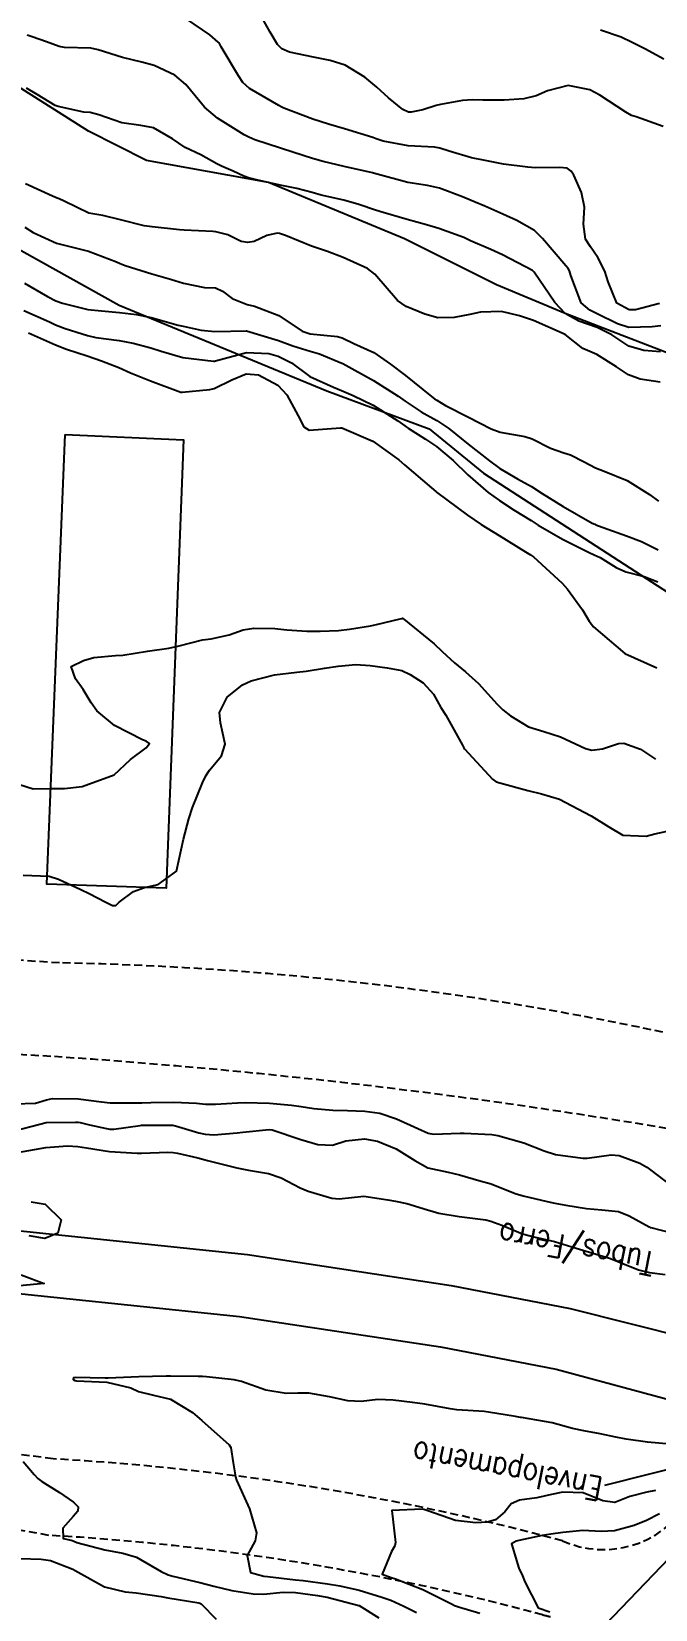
# Model space of a CAD drawing. Header units: metres. Extents: x 292545 to 299085, y 7450245 to 7463078.
# Drawn here: x 294905.1 to 294944.2, y 7462706.4 to 7462805.5 of the extents above; entities that cross this region are included whole.
import ezdxf

# ---------------------------------------------------------------- set-up
doc = ezdxf.new("R2010")
doc.units = ezdxf.units.M
doc.linetypes.add('CONTINUO', pattern=[0])
doc.linetypes.add('DASHED', pattern=[0.75, 0.5, -0.25])
for name, color, linetype in [('Curvas de Nivel 1m', 11, 'Continuous'), ('Curvas de Nivel 5m', 15, 'Continuous'), ('Edificações', 30, 'Continuous'), ('Hidrografia', 140, 'Continuous'), ('Linha Férrea', 20, 'Continuous'), ('TEXTO', 45, 'Continuous'), ('Vias Secundárias', 230, 'DASHED')]:
    doc.layers.add(name, color=color, linetype=linetype)
doc.styles.add('ROMANS', font='romans', dxfattribs={"height": 0.2})

msp = doc.modelspace()

# ---------------------------------------------------------------- linework, layer by layer
at = {"layer": 'Curvas de Nivel 1m', "flags": 128}
for points, elevation in [([(294944.72, 7462799.531), (294943.019, 7462800.127), (294942.73, 7462800.219), (294942.376, 7462800.424), (294940.743, 7462801.488), (294940.119, 7462801.822), (294938.749, 7462802.11), (294937.464, 7462801.764), (294936.743, 7462801.451), (294935.972, 7462801.266), (294934.74, 7462801.186), (294933.397, 7462801.188), (294932.74, 7462801.198), (294932.127, 7462801.158), (294930.736, 7462800.918), (294930.457, 7462800.842), (294929.63, 7462800.571), (294928.893, 7462800.416), (294928.731, 7462800.43), (294928.363, 7462800.586), (294927.473, 7462801.332), (294926.747, 7462801.997), (294925.991, 7462802.618), (294924.76, 7462803.368), (294923.801, 7462803.682), (294922.771, 7462803.879), (294921.247, 7462804.204), (294920.779, 7462804.4), (294920.5, 7462804.683), (294920.036, 7462805.442), (294919.352, 7462806.695)], 672), ([(294944.497, 7462788.401), (294942.994, 7462788.001), (294942.579, 7462788.018), (294941.804, 7462788.428), (294941.267, 7462789.769), (294941.067, 7462790.435), (294940.622, 7462791.306), (294940.151, 7462791.97), (294939.847, 7462792.452), (294939.718, 7462793.383), (294939.785, 7462794.453), (294939.603, 7462795.387), (294939.118, 7462796.463), (294938.946, 7462796.726), (294938.687, 7462796.911), (294938.219, 7462796.943), (294936.687, 7462796.94), (294936.221, 7462796.962), (294934.689, 7462797.158), (294933.55, 7462797.386), (294932.693, 7462797.55), (294931.277, 7462797.974), (294930.699, 7462798.173), (294930.352, 7462798.218), (294928.7, 7462798.303), (294927.147, 7462798.606), (294926.705, 7462798.75), (294926.493, 7462798.826), (294924.714, 7462799.375), (294923.698, 7462799.665), (294922.723, 7462799.991), (294920.894, 7462800.678), (294920.734, 7462800.755), (294920.581, 7462800.835), (294918.745, 7462801.92), (294918.333, 7462802.291), (294918.047, 7462802.711), (294916.972, 7462804.535), (294916.854, 7462804.729), (294916.827, 7462804.773), (294916.784, 7462804.814), (294916.248, 7462805.276), (294914.798, 7462806.269)], 671), ([(294944.766, 7462803.758), (294943.578, 7462804.412), (294942.779, 7462804.809), (294942.081, 7462805.13), (294940.79, 7462805.587)], 673), ([(294944.553, 7462785.38), (294943.518, 7462785.446), (294942.556, 7462785.735), (294941.501, 7462786.431), (294940.568, 7462786.91), (294939.421, 7462787.307), (294938.576, 7462787.788), (294937.911, 7462788.477), (294936.611, 7462790.386), (294936.516, 7462790.491), (294934.622, 7462791.465), (294933.905, 7462791.8), (294932.631, 7462792.353), (294932.193, 7462792.544), (294930.641, 7462793.128), (294929.859, 7462793.357), (294928.649, 7462793.681), (294927.137, 7462794.124), (294926.658, 7462794.268), (294925.6, 7462794.621), (294924.666, 7462794.892), (294923.24, 7462795.223), (294922.67, 7462795.372), (294921.716, 7462795.626), (294920.674, 7462795.834), (294919.187, 7462796.186), (294918.679, 7462796.306), (294918.377, 7462796.402), (294917.71, 7462796.715), (294916.986, 7462797.025), (294916.687, 7462797.185), (294915.68, 7462797.754), (294914.698, 7462798.213), (294913.908, 7462798.758), (294912.713, 7462799.439), (294911.909, 7462799.588), (294910.717, 7462799.747), (294909.272, 7462800.267), (294908.727, 7462800.409), (294908.33, 7462800.427), (294906.732, 7462800.773), (294906.545, 7462800.852), (294905.408, 7462801.528), (294904.743, 7462801.927)], 669), ([(294944.529, 7462783.473), (294943.28, 7462783.664), (294942.536, 7462783.933), (294941.783, 7462784.428), (294940.55, 7462785.195), (294939.682, 7462785.581), (294938.563, 7462786.47), (294936.571, 7462787.344), (294935.7, 7462787.629), (294934.577, 7462787.915), (294933.242, 7462787.867), (294932.575, 7462787.722), (294931.601, 7462787.521), (294930.572, 7462787.508), (294929.744, 7462787.742), (294928.579, 7462788.225), (294928.031, 7462788.596), (294926.608, 7462790.26), (294926.143, 7462790.615), (294924.62, 7462791.297), (294923.649, 7462791.671), (294922.626, 7462792.006), (294921.007, 7462792.676), (294920.635, 7462792.813), (294920.49, 7462792.827), (294919.84, 7462792.688), (294919.029, 7462792.296), (294918.628, 7462792.242), (294918.229, 7462792.306), (294917.386, 7462792.719), (294916.635, 7462792.9), (294916.446, 7462792.921), (294914.637, 7462793.016), (294914.349, 7462793.041), (294912.639, 7462793.216), (294912.134, 7462793.292), (294910.646, 7462793.665), (294909.522, 7462793.939), (294908.652, 7462794.091), (294907.095, 7462794.844), (294906.795, 7462794.979), (294906.665, 7462795.027), (294906.369, 7462795.15), (294904.674, 7462795.93)], 668), ([(294904.638, 7462793.198), (294905.153, 7462792.865), (294906.626, 7462792.189), (294907.71, 7462791.92), (294908.622, 7462791.703), (294910.39, 7462791.028), (294910.614, 7462790.93), (294910.935, 7462790.797), (294912.608, 7462790.276), (294913.779, 7462789.937), (294914.602, 7462789.69), (294915.921, 7462789.415), (294916.6, 7462789.391), (294917.056, 7462789.181), (294917.649, 7462788.714), (294918.588, 7462788.355), (294919.049, 7462788.232), (294920.578, 7462787.66), (294922.043, 7462786.665), (294922.561, 7462786.497), (294924.262, 7462786.336), (294924.559, 7462786.254), (294925.29, 7462785.888), (294926.55, 7462785.324), (294927.601, 7462784.599), (294928.532, 7462783.891), (294930.173, 7462782.565), (294930.371, 7462782.422), (294930.511, 7462782.334), (294931.054, 7462782.008), (294932.5, 7462781.264), (294933.928, 7462780.526), (294934.491, 7462780.328), (294936.042, 7462780.05), (294936.487, 7462779.903), (294937.649, 7462779.311), (294938.479, 7462779.03), (294938.911, 7462778.898), (294939.754, 7462778.457), (294940.468, 7462778.095), (294941.021, 7462777.885), (294942.456, 7462777.285), (294943.856, 7462776.406), (294944.439, 7462775.992)], 668), ([(294904.601, 7462789.684), (294906.065, 7462788.855), (294906.589, 7462788.58), (294907.007, 7462788.424), (294908.581, 7462788.04), (294909.451, 7462787.94), (294910.579, 7462787.849), (294911.651, 7462787.715), (294912.574, 7462787.528), (294914.271, 7462787.05), (294914.566, 7462786.978), (294915.703, 7462786.739), (294916.562, 7462786.645), (294918.548, 7462786.685), (294918.563, 7462786.688), (294920.557, 7462786.081), (294921.472, 7462785.752), (294922.55, 7462785.415), (294923.148, 7462785.25), (294924.543, 7462784.659), (294924.599, 7462784.629), (294926.527, 7462783.567), (294928.072, 7462782.594), (294928.51, 7462782.274), (294929.524, 7462781.595), (294930.498, 7462781.057), (294931.263, 7462780.552), (294932.483, 7462779.574), (294933.808, 7462778.527), (294934.466, 7462778.051), (294935.573, 7462777.387), (294936.449, 7462776.908), (294937.132, 7462776.483), (294938.435, 7462775.654), (294940.27, 7462774.606), (294940.424, 7462774.538), (294940.487, 7462774.512), (294940.659, 7462774.446), (294942.414, 7462773.821), (294943.359, 7462773.46), (294944.401, 7462772.94)], 669), ([(294904.865, 7462786.561), (294906.552, 7462785.807), (294907.249, 7462785.539), (294908.546, 7462785.113), (294909.438, 7462784.811), (294910.537, 7462784.379), (294911.262, 7462784.063), (294912.524, 7462783.55), (294914.42, 7462782.846), (294914.514, 7462782.836), (294916.245, 7462783.004), (294916.518, 7462783.073), (294917.631, 7462783.615), (294918.532, 7462783.991), (294919.307, 7462783.917), (294920.522, 7462783.268), (294921.084, 7462782.674), (294921.808, 7462781.358), (294922.161, 7462780.663), (294922.491, 7462780.457), (294924.457, 7462780.595), (294924.493, 7462780.598), (294924.534, 7462780.589), (294926.484, 7462779.757), (294928.126, 7462778.593), (294928.468, 7462778.271), (294930.174, 7462776.837), (294930.443, 7462776.593), (294930.486, 7462776.56), (294932.429, 7462775.118), (294933.3, 7462774.531), (294934.413, 7462773.844), (294936.074, 7462772.818), (294936.395, 7462772.625), (294936.582, 7462772.488), (294938.377, 7462770.835), (294938.722, 7462770.467), (294939.661, 7462769.156), (294940.065, 7462768.453), (294940.348, 7462768.099), (294942.323, 7462766.42), (294944.314, 7462765.519)], 671), ([(294904.226, 7462758.217), (294905.156, 7462757.928), (294906.224, 7462757.949), (294907.124, 7462757.941), (294908.225, 7462758.078), (294910.233, 7462758.8), (294911.26, 7462759.772), (294912.25, 7462760.502), (294912.453, 7462760.777), (294912.255, 7462760.915), (294912.031, 7462761.007), (294910.269, 7462761.9), (294909.16, 7462762.817), (294908.795, 7462763.329), (294908.296, 7462764.159), (294907.814, 7462764.835), (294907.547, 7462765.605), (294908.32, 7462765.976), (294908.975, 7462766.168), (294910.325, 7462766.289), (294910.796, 7462766.325), (294912.33, 7462766.578), (294913.682, 7462766.76), (294914.325, 7462766.907), (294915.794, 7462767.273), (294916.332, 7462767.339), (294917.456, 7462767.599), (294918.341, 7462767.915), (294919.018, 7462768.024), (294920.342, 7462767.984), (294921.096, 7462767.918), (294922.34, 7462767.824), (294923.172, 7462767.82), (294924.341, 7462767.86), (294925.027, 7462767.945), (294926.346, 7462768.171), (294926.713, 7462768.241), (294928.207, 7462768.591), (294928.312, 7462768.632), (294928.353, 7462768.645), (294928.39, 7462768.626), (294928.433, 7462768.589), (294930.33, 7462767.035), (294930.832, 7462766.555), (294931.607, 7462765.842), (294932.31, 7462765.276), (294933.12, 7462764.532), (294934.29, 7462763.242), (294934.659, 7462762.887), (294935.138, 7462762.507), (294936.273, 7462761.822), (294937.228, 7462761.521), (294938.264, 7462761.194), (294939.842, 7462760.454), (294940.252, 7462760.342), (294940.915, 7462760.44), (294941.913, 7462760.771), (294942.259, 7462760.795), (294943.293, 7462760.41), (294944.247, 7462759.787)], 672), ([(294904.53, 7462752.495), (294906.159, 7462752.43), (294906.755, 7462752.246), (294908.151, 7462751.593), (294908.681, 7462751.355), (294909.724, 7462750.806), (294910.14, 7462750.591), (294910.338, 7462750.6), (294910.564, 7462750.796), (294911.464, 7462751.472), (294912.152, 7462751.717), (294913.006, 7462751.92), (294914.163, 7462752.76), (294914.588, 7462754.754), (294914.923, 7462756.029), (294915.162, 7462756.746), (294915.799, 7462758.307), (294915.997, 7462758.734), (294916.237, 7462759.099), (294916.974, 7462759.994), (294917.208, 7462760.72), (294916.928, 7462762.068), (294916.858, 7462762.724), (294917.336, 7462763.676), (294918.3, 7462764.461), (294918.851, 7462764.702), (294920.307, 7462765.088), (294921.715, 7462765.26), (294922.309, 7462765.314), (294923.462, 7462765.498), (294924.313, 7462765.623), (294925.415, 7462765.725), (294926.314, 7462765.678), (294927.383, 7462765.529), (294928.311, 7462765.354), (294928.825, 7462765.099), (294929.651, 7462764.577), (294930.296, 7462763.859), (294930.759, 7462763.034), (294931.065, 7462762.558), (294932.123, 7462760.674), (294932.185, 7462760.541), (294932.209, 7462760.497), (294932.252, 7462760.443), (294933.998, 7462758.522), (294934.231, 7462758.37), (294934.454, 7462758.293), (294936.223, 7462757.819), (294937.086, 7462757.615), (294938.215, 7462757.27), (294939.764, 7462756.454), (294940.201, 7462756.232), (294941.301, 7462755.54), (294942.189, 7462755.004), (294943.651, 7462754.943), (294944.19, 7462755.104), (294945.261, 7462755.321)], 673), ([(294903.985, 7462738.127), (294905.309, 7462738.183), (294905.988, 7462738.387), (294906.37, 7462738.465), (294907.989, 7462738.442), (294909.451, 7462738.271), (294909.987, 7462738.208), (294910.576, 7462738.205), (294911.987, 7462738.207), (294912.551, 7462738.21), (294913.988, 7462738.243), (294915.418, 7462738.169), (294915.987, 7462738.114), (294916.601, 7462738.109), (294917.988, 7462738.202), (294918.478, 7462738.215), (294919.988, 7462738.177), (294921.371, 7462738.053), (294921.986, 7462737.962), (294922.792, 7462737.844), (294923.984, 7462737.744), (294924.889, 7462737.726), (294925.984, 7462737.682), (294926.919, 7462737.543), (294927.979, 7462737.2), (294929.312, 7462736.577), (294929.969, 7462736.293), (294930.298, 7462736.235), (294931.969, 7462736.288), (294932.22, 7462736.287), (294933.968, 7462736.206), (294934.329, 7462736.155), (294935.961, 7462735.691), (294937.253, 7462735.181), (294937.95, 7462734.957), (294939.675, 7462734.724), (294939.947, 7462734.729), (294941.461, 7462734.924), (294941.95, 7462734.881), (294943.261, 7462734.41), (294943.699, 7462734.162), (294943.939, 7462733.971), (294945.625, 7462732.684)], 674), ([(294904.164, 7462735.086), (294905.958, 7462735.394), (294907.306, 7462735.49), (294907.959, 7462735.451), (294908.501, 7462735.365), (294909.956, 7462735.148), (294911.695, 7462735.043), (294911.956, 7462735.044), (294913.623, 7462735.096), (294913.956, 7462735.077), (294914.228, 7462735.028), (294915.499, 7462734.737), (294915.951, 7462734.619), (294916.097, 7462734.582), (294917.944, 7462734.116), (294918.681, 7462733.964), (294919.934, 7462733.764), (294920.732, 7462733.479), (294921.925, 7462732.868), (294922.431, 7462732.655), (294923.919, 7462732.211), (294924.375, 7462732.178), (294925.92, 7462732.335), (294927.435, 7462732.114), (294927.917, 7462732.031), (294928.613, 7462731.886), (294929.912, 7462731.47), (294930.624, 7462731.273), (294931.908, 7462731.058), (294933.581, 7462730.849), (294933.905, 7462730.776), (294934.584, 7462730.513), (294935.895, 7462729.965), (294936.591, 7462729.791), (294937.888, 7462729.488), (294939.26, 7462729.078), (294939.88, 7462728.891), (294941.359, 7462728.435), (294941.871, 7462728.236), (294943.173, 7462727.717), (294943.864, 7462727.544), (294944.846, 7462727.407)], 676), ([(294905.038, 7462731.987), (294905.913, 7462731.841), (294906.908, 7462730.84), (294906.71, 7462730.023), (294905.885, 7462729.67), (294904.905, 7462729.847)], 677), ([(294904.392, 7462727.406), (294905.853, 7462726.85), (294903.851, 7462726.671)], 677), ([(294945.382, 7462716.738), (294943.738, 7462716.885), (294942.397, 7462717.078), (294941.741, 7462717.201), (294940.77, 7462717.413), (294939.744, 7462717.587), (294939.024, 7462717.739), (294937.749, 7462718.095), (294935.817, 7462718.435), (294935.752, 7462718.444), (294935.447, 7462718.503), (294933.757, 7462718.778), (294933.477, 7462718.804), (294931.758, 7462718.915), (294931.337, 7462718.976), (294929.763, 7462719.275), (294928.973, 7462719.37), (294927.767, 7462719.521), (294926.81, 7462719.562), (294925.765, 7462719.438), (294924.916, 7462719.478), (294923.769, 7462719.74), (294922.46, 7462719.966), (294921.776, 7462719.972), (294921.048, 7462719.944), (294919.778, 7462720.153), (294918.231, 7462720.706), (294917.784, 7462720.797), (294916.039, 7462720.99), (294915.786, 7462721.009), (294915.517, 7462721.012), (294913.786, 7462721.026), (294913.516, 7462721.033), (294911.785, 7462720.998), (294909.875, 7462720.9), (294909.784, 7462720.901), (294909.68, 7462720.915), (294907.784, 7462720.943), (294907.692, 7462720.923), (294907.67, 7462720.831), (294907.782, 7462720.751), (294907.875, 7462720.736), (294909.781, 7462720.659), (294911.284, 7462720.294), (294911.776, 7462720.06), (294912.711, 7462719.833), (294913.771, 7462719.584), (294915.157, 7462718.746), (294915.756, 7462718.249), (294917.455, 7462716.714), (294917.564, 7462716.545), (294917.722, 7462715.589), (294917.853, 7462714.709), (294917.929, 7462714.489), (294918.736, 7462712.699), (294919.179, 7462711.184), (294919.102, 7462710.696), (294918.596, 7462709.758), (294918.804, 7462708.698), (294919.64, 7462708.467), (294919.882, 7462708.445), (294921.637, 7462708.245), (294922.108, 7462708.191), (294923.633, 7462707.988), (294924.408, 7462707.856), (294925.627, 7462707.581), (294927.063, 7462707.157), (294927.618, 7462706.958), (294928.436, 7462706.582), (294929.228, 7462706.194)], 676), ([(294904.535, 7462715.681), (294905.226, 7462714.857), (294905.456, 7462714.599), (294905.709, 7462714.412), (294906.814, 7462713.721), (294907.687, 7462713.114), (294907.972, 7462712.827), (294907.955, 7462712.553), (294907.677, 7462712.206), (294907.027, 7462711.482), (294907.042, 7462710.836), (294907.55, 7462710.72), (294907.661, 7462710.685), (294907.908, 7462710.58), (294909.656, 7462710.124), (294910.782, 7462709.921), (294911.652, 7462709.661), (294913.2, 7462708.764), (294913.64, 7462708.554), (294913.924, 7462708.472), (294915.633, 7462708.075), (294916.511, 7462707.846), (294917.626, 7462707.578), (294918.971, 7462707.348), (294919.623, 7462707.334), (294920.846, 7462707.457), (294921.624, 7462707.433), (294923.022, 7462707.249), (294923.62, 7462707.143), (294925.601, 7462706.633), (294925.634, 7462706.62), (294926.857, 7462705.853)], 677), ([(294944.491, 7462712.392), (294943.679, 7462711.967), (294942.906, 7462711.643), (294941.672, 7462711.31), (294940.828, 7462711.282), (294939.672, 7462711.331), (294938.411, 7462711.21), (294937.669, 7462711.107), (294937.13, 7462711.024), (294935.665, 7462710.716), (294935.495, 7462710.671), (294935.19, 7462710.505), (294935.648, 7462708.979), (294935.887, 7462708.498), (294936.024, 7462708.109), (294936.871, 7462706.487), (294937.61, 7462706.223)], 674), ([(294904.349, 7462709.568), (294905.65, 7462709.54), (294906.245, 7462709.447), (294907.644, 7462708.912), (294907.792, 7462708.829), (294909.628, 7462707.791), (294910.939, 7462707.475), (294911.623, 7462707.429), (294913.189, 7462707.195), (294913.618, 7462707.109), (294915.566, 7462706.788), (294915.613, 7462706.778), (294915.704, 7462706.739), (294916.646, 7462705.767)], 678)]:
    msp.add_lwpolyline(points, dxfattribs=dict(at, elevation=elevation))
at = {"layer": 'Curvas de Nivel 5m', "flags": 128}
for points, elevation in [([(294944.569, 7462787), (294944.035, 7462786.938), (294942.568, 7462786.909), (294941.856, 7462787.141), (294940.576, 7462787.761), (294940.112, 7462787.98), (294939.566, 7462788.455), (294938.916, 7462790.158), (294938.839, 7462790.467), (294938.759, 7462790.613), (294938.616, 7462790.773), (294937.144, 7462792.485), (294936.64, 7462792.984), (294935.531, 7462793.62), (294934.656, 7462794.019), (294933.52, 7462794.527), (294932.912, 7462794.783), (294932.666, 7462794.879), (294932.116, 7462795.098), (294930.674, 7462795.645), (294929.917, 7462795.813), (294928.677, 7462796.016), (294926.751, 7462796.54), (294926.682, 7462796.56), (294926.467, 7462796.612), (294924.687, 7462797.015), (294923.37, 7462797.33), (294922.691, 7462797.517), (294921.463, 7462797.905), (294920.698, 7462798.156), (294919.069, 7462798.696), (294918.705, 7462798.846), (294918.404, 7462799.008), (294916.723, 7462800.055), (294915.917, 7462800.738), (294914.747, 7462802.158), (294914.062, 7462802.757), (294912.762, 7462803.357), (294911.976, 7462803.571), (294910.769, 7462803.855), (294909.242, 7462804.349), (294908.777, 7462804.44), (294907.133, 7462804.481), (294906.779, 7462804.547), (294905.988, 7462804.852), (294905.084, 7462805.163), (294904.787, 7462805.261)], 670), ([(294904.579, 7462787.962), (294906.173, 7462787.25), (294906.566, 7462787.063), (294907.166, 7462786.841), (294908.234, 7462786.5), (294908.559, 7462786.397), (294909.091, 7462786.281), (294910.556, 7462786.091), (294911.433, 7462785.912), (294912.551, 7462785.623), (294913.19, 7462785.411), (294914.546, 7462785.018), (294916.485, 7462784.789), (294916.544, 7462784.789), (294916.615, 7462784.8), (294918.549, 7462785.326), (294919.965, 7462785.269), (294920.547, 7462785.095), (294921.374, 7462784.672), (294922.53, 7462783.831), (294924.012, 7462783.146), (294924.518, 7462782.941), (294925.262, 7462782.623), (294926.507, 7462782.022), (294928.049, 7462781.043), (294928.494, 7462780.714), (294928.573, 7462780.668), (294928.711, 7462780.587), (294929.797, 7462779.882), (294930.482, 7462779.422), (294931.532, 7462778.549), (294932.46, 7462777.65), (294933.735, 7462776.527), (294934.438, 7462776.024), (294935.36, 7462775.434), (294936.426, 7462774.768), (294936.872, 7462774.486), (294938.41, 7462773.603), (294940.082, 7462772.769), (294940.396, 7462772.626), (294940.762, 7462772.444), (294941.776, 7462771.818), (294942.384, 7462771.55), (294943.527, 7462771.263), (294944.378, 7462770.925)], 670), ([(294903.969, 7462736.441), (294905.566, 7462736.856), (294905.974, 7462736.971), (294907.824, 7462736.982), (294907.974, 7462736.977), (294908.103, 7462736.957), (294908.703, 7462736.819), (294909.751, 7462736.584), (294909.97, 7462736.548), (294910.219, 7462736.549), (294911.885, 7462736.781), (294911.961, 7462736.792), (294913.944, 7462736.789), (294913.973, 7462736.79), (294914, 7462736.786), (294914.096, 7462736.758), (294915.552, 7462736.319), (294915.968, 7462736.223), (294916.511, 7462736.181), (294917.969, 7462736.312), (294918.32, 7462736.354), (294919.97, 7462736.518), (294920.16, 7462736.497), (294921.962, 7462735.905), (294923.034, 7462735.572), (294923.957, 7462735.546), (294924.789, 7462735.803), (294925.963, 7462735.945), (294926.781, 7462735.787), (294927.954, 7462735.307), (294929.129, 7462734.578), (294929.938, 7462734.123), (294931.221, 7462733.836), (294931.934, 7462733.679), (294933.138, 7462733.321), (294933.929, 7462733.115), (294935.433, 7462732.505), (294935.921, 7462732.357), (294937.442, 7462732.001), (294937.917, 7462731.897), (294938.616, 7462731.763), (294939.914, 7462731.558), (294940.88, 7462731.474), (294941.912, 7462731.384), (294942.59, 7462731.1), (294943.841, 7462730.401), (294943.903, 7462730.376), (294943.939, 7462730.363), (294945.895, 7462729.861)], 675), ([(294944.243, 7462713.856), (294943.703, 7462713.735), (294942.634, 7462713.481), (294941.693, 7462713.096), (294940.924, 7462713.208), (294939.702, 7462713.708), (294938.419, 7462713.753), (294937.7, 7462713.592), (294936.789, 7462713.397), (294935.694, 7462713.236), (294935.183, 7462713.013), (294934.786, 7462712.509), (294934.185, 7462712.008), (294933.676, 7462711.858), (294932.96, 7462711.815), (294931.677, 7462711.973), (294929.933, 7462712.567), (294929.684, 7462712.664), (294929.577, 7462712.679), (294927.683, 7462712.59), (294927.91, 7462710.588), (294927.872, 7462710.376), (294927.657, 7462710.017), (294927.064, 7462708.599), (294927.64, 7462708.385), (294927.918, 7462708.308), (294929.629, 7462707.637), (294931.435, 7462706.732), (294931.614, 7462706.635), (294931.858, 7462706.546), (294933.217, 7462706.134)], 675)]:
    msp.add_lwpolyline(points, dxfattribs=dict(at, elevation=elevation))
at = {"layer": 'Edificações'}
msp.add_lwpolyline([(294907.155, 7462780.176), (294914.602, 7462779.838), (294913.516, 7462751.689), (294906.004, 7462751.929)], close=True, dxfattribs=at)
at = {"layer": 'Hidrografia'}
msp.add_lwpolyline([(294946.546, 7462784.708), (294938.576, 7462787.788), (294934.264, 7462789.588), (294928.483, 7462792.475), (294919.931, 7462796.01), (294912.275, 7462797.383), (294908.628, 7462799.239), (294903.997, 7462802.155)], dxfattribs=at)
at = {"layer": 'Hidrografia', "elevation": 682.882}
msp.add_lwpolyline([(294902.385, 7462792.846), (294910.557, 7462788.3), (294923.603, 7462782.914), (294930.016, 7462780.538), (294933.43, 7462777.749), (294947.201, 7462768.843), (294951.132, 7462765.33), (294956.097, 7462761.507), (294957.763, 7462758.674), (294960.556, 7462754.335), (294963.349, 7462749.169), (294964.797, 7462745.346), (294976.451, 7462743.367), (294987.634, 7462737.106), (294998.477, 7462733.552), (295005.085, 7462732.199), (295014.065, 7462730.676), (295023.214, 7462729.322)], dxfattribs=at)
at = {"layer": 'Linha Férrea', "linetype": 'Continuous'}
for points in [[(294674.813, 7462724.999), (294696.272, 7462724.791), (294711.966, 7462724.81), (294732.622, 7462725.11), (294754.598, 7462726.056), (294776.665, 7462727.257), (294800.099, 7462728.727), (294821.782, 7462729.972), (294848.363, 7462730.807), (294871.933, 7462731.744), (294884.3, 7462731.529), (294900.727, 7462730.528), (294918.609, 7462728.668), (294931.403, 7462726.722), (294938.883, 7462725.28), (294957.371, 7462720.64), (294968.878, 7462716.948), (294980.321, 7462712.759), (294995.556, 7462707.106), (295013.989, 7462699.292)], [(294674.872, 7462721.198), (294696.151, 7462720.655), (294712.017, 7462720.712), (294732.752, 7462721.197), (294754.789, 7462722.145), (294776.881, 7462723.347), (294800.351, 7462724.664), (294821.999, 7462726.063), (294848.417, 7462727.286), (294871.945, 7462727.827), (294884.147, 7462727.616), (294900.405, 7462726.625), (294918.112, 7462724.784), (294930.738, 7462722.863), (294938.003, 7462721.462), (294956.169, 7462716.581), (294967.244, 7462712.801), (294978.823, 7462708.749), (294993.937, 7462703.296)]]:
    msp.add_lwpolyline(points, dxfattribs=at)
at = {"layer": 'TEXTO', "linetype": 'CONTINUO'}
for points in [[(294941.049, 7462714.183, 0), (294949.126, 7462716.222, 0)], [(294922.089, 7462685.619, 0), (294950.132, 7462714.825, 0)]]:
    msp.add_polyline3d(points, dxfattribs=at)
at = {"layer": 'Vias Secundárias', "elevation": 699.678}
for points in [[(294955.954, 7462738.196, 0.111438), (294948.354, 7462741.82, 0.052638), (294906.803, 7462746.99, 0.021321), (294862.885, 7462748.056, -0.000836), (294819.047, 7462749.834), (294748.264, 7462746.519), (294709.935, 7462745.042), (294657.266, 7462744.477), (294626.292, 7462748.366), (294578.803, 7462751.507), (294523.907, 7462753.81), (294480.794, 7462758.624), (294465.126, 7462760.668), (294434.879, 7462764.87), (294359.505, 7462777.034), (294297.714, 7462790.389), (294263.044, 7462797.772)], [(294641.626, 7462711.26, 0.005114), (294680.262, 7462709.308, 0.014755), (294727.571, 7462708.801, 0.008917), (294773.262, 7462710.474, 0.011214), (294821.018, 7462714.153, -0.020697), (294864.469, 7462716.672, -0.058036), (294906.405, 7462715.837, -0.051589), (294938.4, 7462710.693, 0.370868), (294946.228, 7462712.992), (294952.915, 7462728.379, 0.281747), (294947.911, 7462736.074, 0.027501), (294906.259, 7462741.117, 0.003981), (294863.093, 7462743.247, -0.029309), (294819.304, 7462743.921), (294748.725, 7462740.616), (294710.077, 7462740.23), (294657.687, 7462737.665)], [(294614.536, 7462693.256), (294616.75, 7462697.125, -0.214925), (294641.334, 7462706.455, 0.005114), (294680.068, 7462704.499, 0.014755), (294727.662, 7462703.988, 0.008917), (294773.524, 7462705.668, 0.011214), (294821.496, 7462709.363, -0.020697), (294864.549, 7462711.859, -0.081975), (294906.134, 7462711.032, -0.051589), (294937.151, 7462706.045, 0.012), (294937.74, 7462705.902, 0.012)]]:
    msp.add_lwpolyline(points, format="xyb", dxfattribs=at)

# ---------------------------------------------------------------- texts
at = {"layer": 'TEXTO', "style": 'ROMANS', "width": 0.8}
for s, p in [('Tubos/Ferro', (294944.286, 7462728.795)), ('Envelopamento', (294940.995, 7462714.651))]:
    msp.add_text(s, height=1.5, rotation=169, dxfattribs=at).set_placement(p)

doc.saveas('drawing.dxf')
